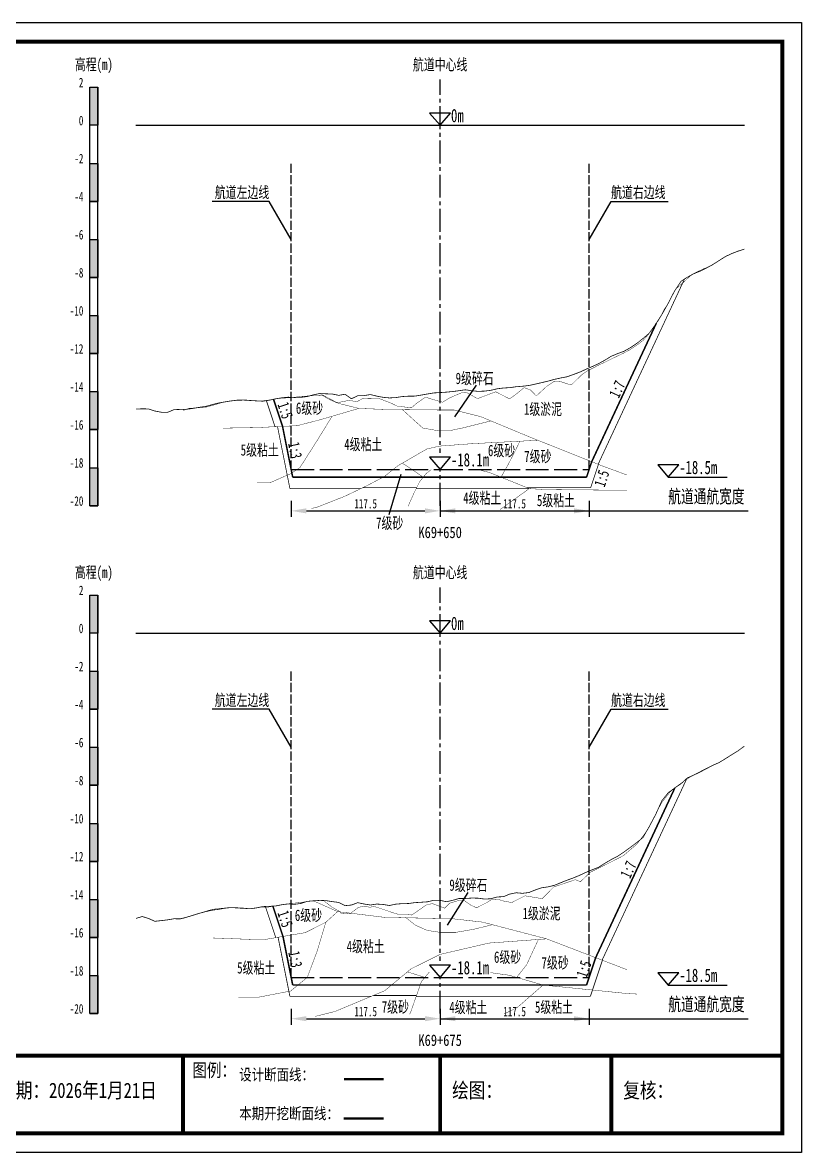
# Model space of a CAD drawing. Header units: millimetres. Extents: x 0 to 1680, y -8762 to 0.
# Drawn here: x 845.2 to 1050, y -1188 to -891 of the extents above; entities that cross this region are included whole.
import ezdxf
from ezdxf.enums import TextEntityAlignment as Align

# ---------------------------------------------------------------- set-up
doc = ezdxf.new("R2010")
doc.units = ezdxf.units.MM
for name, pattern in [('ACAD_ISO02W100', [15, 12, -3]), ('ACAD_ISO05W100', [33, 24, -3, 0, -3, 0, -3]), ('CENTER2', [1.125, 0.75, -0.125, 0.125, -0.125])]:
    doc.linetypes.add(name, pattern=pattern)
for name, color, linetype in [('0-桩号', 1, 'Continuous'), ('0-航道左右边线标注', 8, 'Continuous'), ('1-疏浚底高', 7, 'Continuous'), ('1-通航宽度', 7, 'Continuous'), ('1-通航底高', 7, 'Continuous'), ('202601', 5, 'Continuous'), ('DMX', 20, 'Continuous'), ('L1', 7, 'Continuous'), ('图幅外框线', 145, 'Continuous'), ('地质分层', 6, 'Continuous'), ('坡比', 1, 'Continuous'), ('尺寸标注', 1, 'Continuous'), ('开挖线', 4, 'Continuous'), ('标尺', 7, 'Continuous'), ('超挖线', 3, 'Continuous'), ('辅助框', 7, 'Continuous'), ('通航底面线', 7, 'ACAD_ISO02W100')]:
    doc.layers.add(name, color=color, linetype=linetype)
doc.styles.get("Standard").update_dxf_attribs({"font": 'arial.ttf'})
doc.styles.add('仿宋', font='仿宋_GB2312.ttf', dxfattribs={"width": 0.8})
doc.styles.add('仿宋GB2312', font='仿宋_GB2312.ttf', dxfattribs={"width": 0.7, "height": 2.5})
doc.styles.add('仿宋体', font='仿宋_GB2312.ttf', dxfattribs={"width": 0.8})
doc.dimstyles.new('2000', dxfattribs={"dimtxt": 3, "dimasz": 2.5, "dimexe": 1.25, "dimexo": 0.625, "dimtad": 1, "dimlfac": 2, "dimdsep": 46, "dimtxsty": 'Standard', "dimcen": 2.5, "dimadec": 0, "dimazin": 0, "dimtfac": 1, "dimtmove": 0, "dimatfit": 3, "dimfxl": 0, "dimarcsym": 0})

# ---------------------------------------------------------------- blocks, each defined once
blk = doc.blocks.new('标尺')
at = {"layer": '标尺', "linetype": 'Continuous'}
for points in [[(-2.11667, 100), (0, 100), (0, 90), (-2.11667, 90)], [(-2.11667, 80), (0, 80), (0, 70), (-2.11667, 70)], [(-2.11667, 60), (0, 60), (0, 50), (-2.11667, 50)], [(-2.11667, 40), (0, 40), (0, 30), (-2.11667, 30)], [(-2.11667, 20), (0, 20), (0, 10), (-2.11667, 10)], [(-2.11667, 0), (0, 0), (0, -10), (-2.11667, -10)]]:
    blk.add_hatch(color=256, dxfattribs=at).paths.add_polyline_path(points)
for p, q in [((-2.11667, -10), (-2.11667, 100)), ((0, -10), (0, 100)), ((-2.11667, 80), (0, 80)), ((-2.11667, 70), (0, 70)), ((-2.11667, 60), (0, 60)), ((-2.11667, 50), (0, 50)), ((-2.11667, 40), (0, 40)), ((-2.11667, 30), (0, 30)), ((-2.11667, 20), (0, 20)), ((-2.11667, 10), (0, 10)), ((-2.11667, 0), (0, 0)), ((-2.11667, -10), (0, -10))]:
    blk.add_line(p, q, dxfattribs=at)
at = {"layer": '标尺'}
for points in [[(-2.11667, 100), (0, 100), (0, 90), (-2.11667, 90)], [(-2.11667, 100), (0, 100), (0, 90), (-2.11667, 90)], [(-2.11667, 80), (0, 80), (0, 70), (-2.11667, 70)], [(-2.11667, 80), (0, 80), (0, 70), (-2.11667, 70)], [(-2.11667, 60), (0, 60), (0, 50), (-2.11667, 50)], [(-2.11667, 60), (0, 60), (0, 50), (-2.11667, 50)], [(-2.11667, 40), (0, 40), (0, 30), (-2.11667, 30)], [(-2.11667, 40), (0, 40), (0, 30), (-2.11667, 30)], [(-2.11667, 20), (0, 20), (0, 10), (-2.11667, 10)], [(-2.11667, 20), (0, 20), (0, 10), (-2.11667, 10)], [(-2.11667, 0), (0, 0), (0, -10), (-2.11667, -10)], [(-2.11667, 0), (0, 0), (0, -10), (-2.11667, -10)]]:
    blk.add_lwpolyline(points, close=True, dxfattribs=at)
at = {"layer": '标尺', "style": '仿宋GB2312', "width": 0.7}
blk.add_text('高程(m)', height=3, dxfattribs=at).set_placement((-1.05833, 106), align=Align.MIDDLE_CENTER)
for s, p in [('2', (-3.81667, 100)), ('0', (-3.81667, 90)), ('-2', (-3.81667, 80)), ('-4', (-3.81667, 70)), ('-6', (-3.81667, 60)), ('-8', (-3.81667, 50)), ('-10', (-3.81667, 40)), ('-12', (-3.81667, 30)), ('-14', (-3.81667, 20)), ('-16', (-3.81667, 10)), ('-18', (-3.81667, 0)), ('-20', (-3.81667, -10))]:
    blk.add_text(s, height=2.5, dxfattribs=at).set_placement(p, align=Align.RIGHT)
blk = doc.blocks.new('*D86')
at = {"layer": 'Defpoints', "color": 0, "ltscale": 0.5}
for p in [(915.83, -1008.5), (955, -1008.5), (955, -1019.35)]:
    blk.add_point(p, dxfattribs=at)
at = {"layer": '尺寸标注', "color": 0, "lineweight": -2, "ltscale": 0.5}
for p, q in [((915.83, -1016.75), (915.83, -1020.95)), ((955, -1016.75), (955, -1020.95)), ((919.83, -1019.35), (951, -1019.35))]:
    blk.add_line(p, q, dxfattribs=at)
at = {"layer": '尺寸标注', "color": 0, "ltscale": 0.5}
for points in [[(919.83, -1018.69), (919.83, -1020.02), (915.83, -1019.35)], [(951, -1018.69), (951, -1020.02), (955, -1019.35)]]:
    blk.add_solid(points, dxfattribs=at)
at = {"layer": '尺寸标注', "color": 0, "ltscale": 0.5, "insert": (935.42, -1017.48), "char_height": 2.5, "attachment_point": 5, "style": '仿宋GB2312'}
blk.add_mtext('117.5', dxfattribs=at)
blk = doc.blocks.new('*D87')
at = {"layer": 'Defpoints', "color": 0, "ltscale": 0.5}
for p in [(915.83, -1142), (955, -1142), (955, -1152.85)]:
    blk.add_point(p, dxfattribs=at)
at = {"layer": '尺寸标注', "color": 0, "lineweight": -2, "ltscale": 0.5}
for p, q in [((915.83, -1150.25), (915.83, -1154.45)), ((955, -1150.25), (955, -1154.45)), ((919.83, -1152.85), (951, -1152.85))]:
    blk.add_line(p, q, dxfattribs=at)
at = {"layer": '尺寸标注', "color": 0, "ltscale": 0.5}
for points in [[(919.83, -1152.19), (919.83, -1153.52), (915.83, -1152.85)], [(951, -1152.19), (951, -1153.52), (955, -1152.85)]]:
    blk.add_solid(points, dxfattribs=at)
at = {"layer": '尺寸标注', "color": 0, "ltscale": 0.5, "insert": (935.42, -1150.98), "char_height": 2.5, "attachment_point": 5, "style": '仿宋GB2312'}
blk.add_mtext('117.5', dxfattribs=at)
blk = doc.blocks.new('*D47')
at = {"layer": 'Defpoints', "color": 0, "ltscale": 0.5}
for p in [(955, -1008.5), (994.17, -1008.5), (994.17, -1019.35)]:
    blk.add_point(p, dxfattribs=at)
at = {"layer": '尺寸标注', "color": 0, "lineweight": -2, "ltscale": 0.5}
for p, q in [((955, -1016.75), (955, -1020.95)), ((994.17, -1016.75), (994.17, -1020.95)), ((959, -1019.35), (990.17, -1019.35))]:
    blk.add_line(p, q, dxfattribs=at)
at = {"layer": '尺寸标注', "color": 0, "ltscale": 0.5}
for points in [[(959, -1018.69), (959, -1020.02), (955, -1019.35)], [(990.17, -1018.69), (990.17, -1020.02), (994.17, -1019.35)]]:
    blk.add_solid(points, dxfattribs=at)
at = {"layer": '尺寸标注', "color": 0, "ltscale": 0.5, "insert": (974.58, -1017.48), "char_height": 2.5, "attachment_point": 5, "style": '仿宋GB2312'}
blk.add_mtext('117.5', dxfattribs=at)
blk = doc.blocks.new('*D48')
at = {"layer": 'Defpoints', "color": 0, "ltscale": 0.5}
for p in [(955, -1142), (994.17, -1142), (994.17, -1152.85)]:
    blk.add_point(p, dxfattribs=at)
at = {"layer": '尺寸标注', "color": 0, "lineweight": -2, "ltscale": 0.5}
for p, q in [((955, -1150.25), (955, -1154.45)), ((994.17, -1150.25), (994.17, -1154.45)), ((959, -1152.85), (990.17, -1152.85))]:
    blk.add_line(p, q, dxfattribs=at)
at = {"layer": '尺寸标注', "color": 0, "ltscale": 0.5}
for points in [[(959, -1152.19), (959, -1153.52), (955, -1152.85)], [(990.17, -1152.19), (990.17, -1153.52), (994.17, -1152.85)]]:
    blk.add_solid(points, dxfattribs=at)
at = {"layer": '尺寸标注', "color": 0, "ltscale": 0.5, "insert": (974.58, -1150.98), "char_height": 2.5, "attachment_point": 5, "style": '仿宋GB2312'}
blk.add_mtext('117.5', dxfattribs=at)
blk = doc.blocks.new('通航底高')
at = {"layer": '1-通航底高'}
for p, q in [((-2.76, 3.23), (0, 0)), ((2.76, 3.23), (-2.76, 3.23)), ((0, 0), (2.76, 3.23))]:
    blk.add_line(p, q, dxfattribs=at)
at = {"layer": '1-通航底高', "style": '仿宋', "width": 0.7}
blk.add_attdef('通航底高', (2.86, 0.82), '', height=3.5, dxfattribs=at)
blk = doc.blocks.new('疏浚底高')
at = {"layer": '1-疏浚底高'}
for p, q in [((-2.76, 3.23), (0, 0)), ((2.76, 3.23), (-2.76, 3.23)), ((0, 0), (2.76, 3.23)), ((0, 0), (15.51, 0))]:
    blk.add_line(p, q, dxfattribs=at)
at = {"layer": '1-疏浚底高', "style": '仿宋', "width": 0.7}
blk.add_attdef('疏浚底高', (2.86, 0.82), '', height=3.5, dxfattribs=at)

msp = doc.modelspace()

# ---------------------------------------------------------------- linework, layer by layer
at = {"layer": '0-航道左右边线标注', "linetype": 'ACAD_ISO02W100', "ltscale": 0.2}
for points in [[(915.8333, -1008.5), (915.8333, -928)], [(994.1667, -1008.5), (994.1667, -928)], [(915.8333, -1142), (915.8333, -1061.5)], [(994.1667, -1142), (994.1667, -1061.5)]]:
    msp.add_lwpolyline(points, dxfattribs=at)
at = {"layer": '0-航道左右边线标注'}
for points in [[(915.8333, -948), (910.0598, -938), (895.0598, -938)], [(994.1667, -948), (999.9402, -938), (1014.9402, -938)], [(915.8333, -1081.5), (910.0598, -1071.5), (895.0598, -1071.5)], [(994.1667, -1081.5), (999.9402, -1071.5), (1014.9402, -1071.5)]]:
    msp.add_lwpolyline(points, dxfattribs=at)
at = {"layer": '1-通航宽度'}
for points in [[(955, -1019.35), (1036, -1019.35)], [(955, -1152.85), (1036, -1152.85)]]:
    msp.add_lwpolyline(points, dxfattribs=at)
at = {"layer": '202601', "color": 1, "linetype": 'Continuous', "const_width": 0.1}
for points in [[(887.38, -992.65), (887.6264, -993), (887.943, -992.75), (888.993, -992.4), (889.6397, -992.35), (892.0497, -992.2), (893.5597, -992.05), (895.573, -991.5), (898.2597, -990.7), (899.6997, -990.45), (902.0564, -990.15), (902.243, -990.15), (902.8397, -990.15), (904.883, -990.25), (905.7164, -990.35), (907.7997, -990.5), (909.713, -990.25), (912.523, -989.8), (914.863, -989.65), (916.1964, -989.55), (918.6864, -989.25), (919.3597, -989.2), (920.213, -989.15), (924.133, -989.05), (926.0297, -990.15), (927.8464, -990.95), (930.8464, -990.35), (933.2164, -990.6), (934.783, -989.75), (938.4664, -989.8), (938.903, -989.8), (942.003, -991), (944.003, -991.95), (944.4064, -991.9), (945.2164, -992), (947.453, -992.25), (948.7764, -991.1), (951.193, -989.45), (952.1864, -989.8), (955.6364, -990.8), (957.2897, -989.75), (960.5364, -988.35), (961.9864, -988.25), (962.693, -988.65), (964.813, -989.85), (968.4297, -988.5), (969.613, -988.05), (973.233, -989.9), (974.903, -988.75), (977.083, -986.95), (978.8064, -987.6), (980.283, -989.15), (983.103, -986.55), (984.853, -985.4), (986.4997, -985.3), (989.123, -986.2), (989.753, -986), (992.153, -983.65), (993.6897, -982.55), (995.7564, -981.55), (996.2464, -981.25), (997.283, -980.75), (998.5964, -980.15), (1000.273, -979.3), (1003.2097, -977.9), (1004.903, -977), (1007.0864, -975.55), (1008.413, -974.5), (1009.683, -973.1), (1012.4797, -969.2), (1013.8864, -966.45), (1015.263, -964.35), (1016.8597, -961.15), (1019.4597, -958.85), (1021.1297, -957.25), (1023.3497, -956.15), (1024.4164, -955.65), (1025.833, -955.15)], [(887.05, -1126.4), (887.1364, -1126.55), (887.433, -1126.5), (889.223, -1125.85), (891.9564, -1125.05), (895.233, -1124.05), (895.3097, -1124.05), (895.3397, -1124.05), (895.4497, -1124.05), (899.2664, -1123.65), (901.1064, -1123.75), (902.583, -1123.85), (904.443, -1123.95), (905.6264, -1123.85), (907.763, -1123.55), (909.883, -1123.5), (910.7897, -1123.35), (912.6697, -1123), (913.2597, -1122.9), (914.2297, -1122.75), (915.8564, -1122.55), (916.493, -1122.5), (920.1297, -1122.05), (923.0297, -1121.8), (923.9597, -1121.75), (924.3764, -1121.8), (926.5164, -1123.5), (928.5464, -1124.65), (928.8797, -1125.1), (931.283, -1125.3), (933.553, -1123.55), (935.1897, -1123.3), (936.483, -1123.55), (937.413, -1123.4), (938.173, -1123.5), (939.6664, -1124), (942.943, -1125.1), (944.1097, -1125.45), (946.1264, -1125.45), (947.523, -1125.6), (951.3097, -1123), (951.7897, -1122.75), (952.2464, -1122.75), (952.9964, -1122.6), (956.163, -1123.8), (957.4697, -1122.5), (959.8097, -1121.8), (961.3697, -1121.8), (962.9764, -1122.95), (964.563, -1123.7), (967.2264, -1122.35), (968.263, -1121.65), (970.333, -1121.5), (971.7564, -1121.95), (973.843, -1122.3), (977.323, -1120.55), (977.3897, -1120.55), (977.9464, -1120.65), (981.8297, -1121.3), (982.3664, -1120.75), (984.8897, -1118.2), (986.903, -1117.55), (990.5497, -1116.3), (991.8897, -1116.85), (994.453, -1114.4), (994.5264, -1114.35), (994.713, -1114.25), (1000.4364, -1111.4), (1002.203, -1110.5), (1003.243, -1109.95), (1006.323, -1107.3), (1006.6164, -1107.1), (1009.6497, -1103.1), (1009.653, -1103.1), (1009.6697, -1103.05), (1013.2097, -1096.1), (1015.4064, -1093.3), (1017.1497, -1091.8), (1019.5664, -1090.1), (1021.003, -1089.15), (1023.1764, -1088), (1023.4164, -1087.9), (1023.5197, -1087.8), (1025.5097, -1086.8), (1025.833, -1086.7)]]:
    msp.add_lwpolyline(points, dxfattribs=at)
at = {"layer": 'DMX', "color": 7, "linetype": 'Continuous', "const_width": 0.2}
for points in [[(875, -992.59), (875, -992.59), (876.6667, -992.525), (878.3333, -992.56), (880, -993.115), (881.6667, -993.425), (883.3333, -993.45), (885, -992.75), (886.6667, -992.685), (888.3333, -992.64), (890, -992.425), (891.6667, -992.13), (893.3333, -991.905), (895, -991.45), (896.6667, -991.01), (898.3333, -990.715), (900, -990.45), (901.6667, -990.28), (903.3333, -990.23), (905, -990.34), (906.6667, -990.44), (908.3333, -990.525), (910, -990.28), (911.6667, -989.92), (913.3333, -989.64), (915, -989.465), (916.6667, -989.55), (918.3333, -989.51), (920, -989.31), (921.6667, -988.855), (923.3333, -988.505), (925, -988.585), (926.6667, -988.64), (928.3333, -988.99), (930, -988.7), (931.6667, -989.89), (933.3333, -989.075), (935, -989.045), (936.6667, -988.78), (938.3333, -989.19), (940, -989.51), (941.6667, -989.665), (943.3333, -989.58), (945, -989.31), (946.6667, -989.2), (948.3333, -989.19), (950, -988.92), (951.6667, -988.625), (953.3333, -988.345), (955, -988.265), (956.6667, -988.14), (958.3333, -987.985), (960, -987.76), (961.6667, -987.525), (963.3333, -987.785), (965, -987.935), (966.6667, -987.875), (968.3333, -987.66), (970, -987.265), (971.6667, -987.055), (973.3333, -986.965), (975, -986.72), (976.6667, -986.595), (978.3333, -986.4), (980, -986.04), (981.6667, -985.65), (983.3333, -985.26), (985, -984.795), (986.6667, -984.425), (988.3333, -984.115), (990, -983.525), (991.6667, -982.9), (993.3333, -982.14), (995, -981.415), (996.6667, -980.665), (998.3333, -979.725), (1000, -978.71), (1001.6667, -978.02), (1003.3333, -977.4), (1005, -976.475), (1006.6667, -975.37), (1008.3333, -974.05), (1010, -972.635), (1011.6667, -970.305), (1013.3333, -967.68), (1015, -964.74), (1016.6667, -961.505), (1018.3333, -959.01), (1020, -957.935), (1021.6667, -957.025), (1023.3333, -956.355), (1025, -955.525), (1026.6667, -954.63), (1028.3333, -953.565), (1030, -952.515), (1031.6667, -951.725), (1033.3333, -951.08), (1035, -950.55)], [(875, -1126.49), (875, -1126.49), (876.6667, -1125.99), (878.3333, -1126.515), (880, -1127.25), (881.6667, -1127.065), (883.3333, -1126.87), (885, -1126.58), (886.6667, -1126.605), (888.3333, -1126.175), (890, -1125.67), (891.6667, -1125.155), (893.3333, -1124.7), (895, -1124.33), (896.6667, -1124.11), (898.3333, -1123.81), (900, -1123.635), (901.6667, -1123.71), (903.3333, -1123.805), (905, -1123.96), (906.6667, -1123.73), (908.3333, -1123.39), (910, -1123.305), (911.6667, -1123.24), (913.3333, -1122.9), (915, -1122.68), (916.6667, -1122.79), (918.3333, -1122.565), (920, -1122.015), (921.6667, -1121.865), (923.3333, -1121.755), (925, -1121.81), (926.6667, -1122.08), (928.3333, -1122.29), (930, -1123.13), (931.6667, -1122.98), (933.3333, -1122.35), (935, -1122.7), (936.6667, -1122.965), (938.3333, -1122.715), (940, -1122.825), (941.6667, -1123.095), (943.3333, -1122.74), (945, -1122.605), (946.6667, -1122.575), (948.3333, -1122.345), (950, -1122.24), (951.6667, -1122.125), (953.3333, -1121.715), (955, -1121.745), (956.6667, -1122.11), (958.3333, -1121.725), (960, -1121.245), (961.6667, -1121.245), (963.3333, -1121.14), (965, -1121.17), (966.6667, -1121.405), (968.3333, -1121.31), (970, -1120.85), (971.6667, -1120.775), (973.3333, -1120.085), (975, -1119.745), (976.6667, -1119.89), (978.3333, -1119.69), (980, -1119.015), (981.6667, -1118.44), (983.3333, -1118.205), (985, -1117.805), (986.6667, -1117.13), (988.3333, -1116.455), (990, -1115.865), (991.6667, -1115.165), (993.3333, -1114.385), (995, -1113.695), (996.6667, -1113.05), (998.3333, -1111.985), (1000, -1111.015), (1001.6667, -1110.14), (1003.3333, -1109.045), (1005, -1107.825), (1006.6667, -1106.58), (1008.3333, -1105.235), (1010, -1102.335), (1011.6667, -1099.19), (1013.3333, -1095.495), (1015, -1093.435), (1016.6667, -1092.22), (1018.3333, -1091.085), (1020, -1089.565), (1021.6667, -1088.82), (1023.3333, -1088.02), (1025, -1087.135), (1026.6667, -1086.25), (1028.3333, -1085.53), (1030, -1084.52), (1031.6667, -1083.46), (1033.3333, -1082.435), (1035, -1081.205)]]:
    msp.add_lwpolyline(points, dxfattribs=at)
at = {"layer": 'L1', "linetype": 'CENTER2', "ltscale": 8}
for p, q in [((955, -1018), (955, -906)), ((955, -1151.5), (955, -1039.5))]:
    msp.add_line(p, q, dxfattribs=at)
at = {"layer": 'L1'}
for p, q in [((952.2375, -914.7679), (955, -918)), ((957.7625, -914.7679), (952.2375, -914.7679)), ((955, -918), (957.7625, -914.7679)), ((875, -918), (1035, -918)), ((952.2375, -1048.2679), (955, -1051.5)), ((957.7625, -1048.2679), (952.2375, -1048.2679)), ((955, -1051.5), (957.7625, -1048.2679)), ((875, -1051.5), (1035, -1051.5))]:
    msp.add_line(p, q, dxfattribs=at)
at = {"layer": '地质分层', "linetype": 'ACAD_ISO05W100', "ltscale": 0.2, "const_width": 0.1, "flags": 128}
for points in [[(923.3333, -988.505), (928.3242, -991.1122), (933.6513, -992.4177), (940.4111, -992.6891), (954.7654, -992.8395), (958.6685, -992.8395), (965.6175, -994.5698), (978.715, -1000.0045), (997.5696, -1007.5145), (1004.167, -1009.9435)], [(897.9276, -997.6075), (906.8434, -997.459), (917.4184, -996.952), (923.3292, -995.4379), (933.6513, -992.4177)], [(906.8434, -1011.959), (910.2631, -1011.959), (915.9188, -1009.4835), (918.1804, -1007.9021), (922.6476, -1000.886), (926.5865, -994.4848)], [(945.087, -992.7381), (948.182, -995.5711), (950.4471, -997.5792), (954.7654, -998.3395), (957.1829, -998.3395), (961.0384, -997.5321), (968.3573, -995.7067)], [(921.1148, -1018.671), (922.2771, -1018.5346), (929.9391, -1015.5158), (935.857, -1012.6854), (940.4111, -1010.2772), (943.8372, -1007.5253), (951.4922, -1003.096), (954.7654, -1002.3395), (963.3279, -1001.6936), (980.6995, -1000.7949)], [(971.0053, -1010.5), (972.8321, -1007.2817), (974.7651, -1003.5482), (975.9605, -1001.0401)], [(945.0538, -1006.8213), (946.7349, -1007.9075), (950.5608, -1010.5)], [(946.5915, -1018.1756), (946.6265, -1018.0501), (948.1611, -1014.5952), (949.6047, -1011.6827), (951.3629, -1009.5077), (953.3833, -1007.9721), (954.7654, -1007.8395), (961.8668, -1007.6962), (967.9769, -1009.2789), (973.008, -1011.3075), (978.4459, -1013.5), (982.4555, -1013.7476), (1004.1701, -1013.9435)], [(970.7397, -1019.0223), (978.4459, -1013.5)], [(921.6667, -1121.865), (928.0376, -1124.697), (940.4106, -1126.2151), (955, -1126.5), (957.452, -1126.4851), (966.1383, -1127.4601), (983.011, -1131.8624), (1004.1665, -1139.9845)], [(895.32, -1131.6296), (905.8333, -1132.0233), (908.9733, -1132.0233), (919.5086, -1130.2339), (924.9406, -1127.4937), (928.0376, -1124.697)], [(901.9299, -1147.188), (905.8333, -1147.1677), (907.4143, -1147.1677), (915.6881, -1145.5756), (920.0644, -1142), (922.693, -1134.9701), (924.9406, -1127.4937)], [(945.9106, -1126.2151), (948.4791, -1128.2649), (951.6286, -1129.6525), (955, -1130.1518), (959.1159, -1130.1518), (963.653, -1129.382), (968.7713, -1128.1471)], [(922.1249, -1152.2431), (927.321, -1150.9659), (940.4106, -1145.4993), (947.3921, -1139.721), (955, -1135.9457), (967.8126, -1132.9755), (983.011, -1131.8624)], [(975.1191, -1142), (977.7608, -1138.647), (980.8339, -1132.0219)], [(946.9935, -1151.6795), (947.2977, -1150.9968), (948.9266, -1146.3549), (950.1115, -1143.0346), (952.1144, -1140.6295), (955, -1139.6124), (957.9903, -1139.6124), (962.8351, -1139.9929), (973.1083, -1141.4209), (982.0637, -1144), (990.8752, -1144.8908), (1004.1665, -1146.2345), (1006.7883, -1146.3774)], [(946.4038, -1140.5389), (950.9731, -1142)], [(971.846, -1151.6048), (975.2755, -1149.9282), (982.0637, -1144)]]:
    msp.add_lwpolyline(points, dxfattribs=at)
at = {"layer": '地质分层'}
for points in [[(964.4554, -986.3491), (958.777, -994.6649)], [(941.5939, -1020.3264), (944.7574, -1009.7418)], [(962.2941, -1119.7155), (956.871, -1128.2326)]]:
    msp.add_lwpolyline(points, dxfattribs=at)
at = {"layer": '开挖线', "linetype": 'Continuous', "const_width": 0.4, "flags": 128}
for points in [[(994.8555, -1006.4334), (1011.8508, -970.015)], [(913.5578, -997.1371), (911.1867, -990.0237)], [(916.2304, -1010.5), (913.5578, -997.1371)], [(993.5, -1010.5), (994.8555, -1006.4334)], [(916.2304, -1010.5), (993.5, -1010.5)], [(995.8968, -1136.8096), (1016.7233, -1092.1815)], [(913.6753, -1131.2247), (911.0221, -1123.2651)], [(916.2304, -1144), (913.6753, -1131.2247)], [(993.5, -1144), (995.8968, -1136.8096)], [(916.2304, -1144), (993.5, -1144)]]:
    msp.add_lwpolyline(points, dxfattribs=at)
at = {"layer": '超挖线', "linetype": 'ACAD_ISO02W100', "ltscale": 0.5, "const_width": 0.2, "flags": 128}
for points in [[(996.542, -1007.1052), (1019.2677, -958.4073)], [(911.5892, -997.2315), (909.3061, -990.382)], [(915.497, -1013.5), (912.2371, -997.2004)], [(994.5833, -1013.25), (996.6211, -1007.1367)], [(915.497, -1013.5), (934.1537, -1013.5)], [(948.8278, -1013.25), (934.6764, -1013.25)], [(948.7039, -1013.5), (978.4459, -1013.5)], [(994.5833, -1013.25), (977.8258, -1013.25)], [(997.5929, -1137.4608), (1019.903, -1089.6535)], [(911.7825, -1131.5462), (909.0515, -1123.3534)], [(915.497, -1147), (912.3858, -1131.4437)], [(994.5, -1147), (997.6699, -1137.4903)], [(915.497, -1147), (936.8172, -1147)], [(948.7879, -1146.75), (937.4158, -1146.75)], [(948.7002, -1147), (994.5, -1147)]]:
    msp.add_lwpolyline(points, dxfattribs=at)
at = {"layer": '辅助框', "color": 24, "const_width": 1}
for points in [[(655, -1162.582), (1045, -1162.582)], [(887.3788, -1162.582), (887.3788, -1183)], [(955, -1162.582), (955, -1183)], [(1000, -1162.582), (1000, -1162.582), (1000, -1183)]]:
    msp.add_lwpolyline(points, dxfattribs=at)
at = {"layer": '辅助框', "color": 7, "lineweight": 50}
msp.add_lwpolyline([(929.7886, -1168.7804), (940.1471, -1168.7804)], dxfattribs=at)
at = {"layer": '辅助框', "color": 1, "lineweight": 50}
msp.add_lwpolyline([(929.7168, -1179.107), (940.0753, -1179.107)], dxfattribs=at)

# ---------------------------------------------------------------- block references
at = {"layer": '1-疏浚底高'}
for p in [(1015, -1010.5), (1015, -1144)]:
    msp.add_blockref('疏浚底高', p, dxfattribs=at).add_auto_attribs({'疏浚底高': '-18.5m'})
at = {"layer": '标尺'}
for p in [(865, -1008), (865, -1141.5)]:
    msp.add_blockref('标尺', p, dxfattribs=at)

# ---------------------------------------------------------------- texts
at = {"layer": '0-航道左右边线标注', "style": '仿宋', "width": 0.7}
for p in [(910.0598, -938), (910.0598, -1071.5)]:
    msp.add_text('航道左边线', height=3, dxfattribs=at).set_placement(p, align=Align.BOTTOM_RIGHT)
for p in [(999.9402, -938), (999.9402, -1071.5)]:
    msp.add_text('航道右边线', height=3, dxfattribs=at).set_placement(p, align=Align.BOTTOM_LEFT)
at = {"layer": '1-通航宽度', "style": '仿宋', "width": 0.7}
for p in [(1015, -1018.35), (1015, -1151.85)]:
    msp.add_text('航道通航宽度', height=3.5, dxfattribs=at).set_placement(p, align=Align.BOTTOM_LEFT)
at = {"layer": 'L1', "style": '仿宋', "width": 0.7}
for p in [(955, -902.0289), (955, -1035.5289)]:
    msp.add_text('航道中心线', height=3, dxfattribs=at).set_placement(p, align=Align.MIDDLE_CENTER)
for p in [(957.8561, -917.1797), (957.8561, -1050.6797)]:
    msp.add_text('0m ', height=3.5, dxfattribs=at).set_placement(p)
at = {"layer": '地质分层', "linetype": 'Continuous', "width": 0.7}
for s, style, p in [('9级碎石', '仿宋GB2312', (964.077, -984.5092)), ('6级砂', '仿宋GB2312', (920.641, -992.3431)), ('1级淤泥', '仿宋GB2312', (982.0421, -992.5956)), ('4级粘土', '仿宋GB2312', (934.7885, -1001.8648)), ('5级粘土', '仿宋GB2312', (907.5586, -1003.3314)), ('7级砂', '仿宋体', (980.6825, -1005.0489)), ('4级粘土', '仿宋GB2312', (966.0718, -1015.962)), ('5级粘土', '仿宋GB2312', (985.4532, -1016.6116)), ('7级砂', '仿宋体', (941.7348, -1022.5547)), ('9级碎石', '仿宋GB2312', (962.4383, -1117.7318)), ('6级砂', '仿宋GB2312', (920.3715, -1125.6545)), ('1级淤泥', '仿宋GB2312', (981.6654, -1125.167)), ('4级粘土', '仿宋GB2312', (935.4194, -1133.8562)), ('6级砂', '仿宋体', (972.73, -1136.6544)), ('7级砂', '仿宋体', (985.224, -1138.1613)), ('5级粘土', '仿宋GB2312', (906.6303, -1139.4667)), ('7级砂', '仿宋GB2312', (943.2226, -1149.74)), ('4级粘土', '仿宋GB2312', (962.4103, -1149.8529)), ('5级粘土', '仿宋GB2312', (984.9355, -1149.8032))]:
    msp.add_text(s, height=3, dxfattribs=dict(at, style=style)).set_placement(p, align=Align.MIDDLE_CENTER)
at = {"layer": '坡比', "style": '仿宋体', "width": 0.7}
for s, rotation, p in [('1:7', 65, (1001.5408, -987.3784)), ('1:5', 288, (914.2696, -992.9479)), ('1:3', 281, (916.8553, -1003.4263)), ('1:5', 72, (997.4996, -1010.8258)), ('1:7', 65, (1004.4977, -1113.6498)), ('1:5', 288, (914.2461, -1126.6124)), ('1:3', 281, (916.914, -1137.2201)), ('1:5', 72, (992.801, -1139.7723))]:
    msp.add_text(s, height=3, rotation=rotation, dxfattribs=at).set_placement(p, align=Align.MIDDLE)
at = {"layer": '辅助框', "insert": (889.8269, -1164.632), "char_height": 3.5, "width": 20.652058, "attachment_point": 1, "style": '仿宋'}
msp.add_mtext('{\\C3;图例：}', dxfattribs=at)
at = {"layer": '辅助框', "color": 7, "lineweight": 50, "insert": (902.1654, -1166.0513), "char_height": 3, "width": 26.24717, "attachment_point": 1, "style": '仿宋'}
msp.add_mtext('设计断面线：', dxfattribs=at)
at = {"layer": '辅助框', "lineweight": 0, "char_height": 4, "width": 115.886347, "attachment_point": 1}
for s, insert in [('{\\fKaiTi|b0|i0|c134|p49;\\W0.8;测量日期：2026年1月21日}', (830.3284, -1169.682)), ('{\\fKaiTi|b0|i0|c134|p49;\\W0.8;绘图：}', (958.1551, -1169.682)), ('{\\fKaiTi|b0|i0|c134|p49;\\W0.8;复核：}', (1003.1551, -1169.682))]:
    msp.add_mtext(s, dxfattribs=dict(at, insert=insert))
at = {"layer": '辅助框', "color": 1, "insert": (902.1654, -1176.2604), "char_height": 3, "width": 26.24717, "attachment_point": 1, "style": '仿宋'}
msp.add_mtext('本期开挖断面线：', dxfattribs=at)

# ---------------------------------------------------------------- wipeouts: each hides what was drawn before it
for points in [[(949.1678, -1026.6059), (949.1678, -1023.4519), (960.7673, -1023.4519), (960.7673, -1026.6059)], [(949.1678, -1160.1059), (949.1678, -1156.9519), (960.7673, -1156.9519), (960.7673, -1160.1059)]]:
    msp.add_wipeout(points).dxf.layer = '0-桩号'

# ---------------------------------------------------------------- next in the draw order: texts
at = {"layer": '0-桩号', "style": '仿宋', "width": 0.8}
for s, p in [('K69+650', (955, -1025.0289)), ('K69+675', (955, -1158.5289))]:
    msp.add_text(s, height=3, dxfattribs=at).set_placement(p, align=Align.MIDDLE)

# ---------------------------------------------------------------- next in the draw order: wipeouts: each hides what was drawn before it
for points in [[(968.3219, -1008.5), (952.1304, -1008.5), (952.1304, -1004.151), (968.3219, -1004.151)], [(968.3219, -1142), (952.1304, -1142), (952.1304, -1137.651), (968.3219, -1137.651)]]:
    msp.add_wipeout(points).dxf.layer = '1-通航底高'

# ---------------------------------------------------------------- next in the draw order: linework, layer by layer
at = {"layer": '图幅外框线'}
msp.add_lwpolyline([(630, -891), (1050, -891), (1050, -1188), (630, -1188)], close=True, dxfattribs=at)
at = {"layer": '辅助框', "color": 24, "const_width": 1}
msp.add_lwpolyline([(1045, -1183), (1045, -896), (655, -896), (655, -1183)], close=True, dxfattribs=at)
at = {"layer": '通航底面线', "ltscale": 0.5}
for points in [[(915.8333, -1008.5), (955, -1008.5), (994.1667, -1008.5)], [(915.8333, -1142), (955, -1142), (994.1667, -1142)]]:
    msp.add_lwpolyline(points, dxfattribs=at)

# ---------------------------------------------------------------- next in the draw order: block references
at = {"layer": '1-通航底高'}
for p in [(955, -1008.5), (955, -1142)]:
    msp.add_blockref('通航底高', p, dxfattribs=at).add_auto_attribs({'通航底高': '-18.1m'})

# ---------------------------------------------------------------- next in the draw order: texts
at = {"layer": '地质分层', "linetype": 'Continuous', "style": '仿宋体', "width": 0.7}
msp.add_text('6级砂', height=3, dxfattribs=at).set_placement((971.1455, -1003.4739), align=Align.MIDDLE_CENTER)

# ---------------------------------------------------------------- next in the draw order: dimensions: what is measured, and where the dimension line sits
at = {"layer": '尺寸标注', "ltscale": 0.5}
for p1, p2, distance, picture, middle in [((915.8333, -1008.5), (955, -1008.5), -10.8535, '*D86', (935.4167, -1017.4785)), ((955, -1008.5), (994.1667, -1008.5), -10.8534, '*D47', (974.5833, -1017.4784)), ((915.8333, -1142), (955, -1142), -10.8535, '*D87', (935.4167, -1150.9785)), ((955, -1142), (994.1667, -1142), -10.8534, '*D48', (974.5833, -1150.9784))]:
    dim = msp.add_aligned_dim(p1=p1, p2=p2, distance=distance, dimstyle='2000', override={"dimtxt": 3.5, "dimasz": 4, "dimexe": 1.6, "dimexo": 8.25, "dimlfac": 3, "dimtxsty": '仿宋GB2312'}, dxfattribs=at)
    dim.commit()
    dim.dimension.update_dxf_attribs({"geometry": picture, "text_midpoint": middle})

doc.saveas('drawing.dxf')
